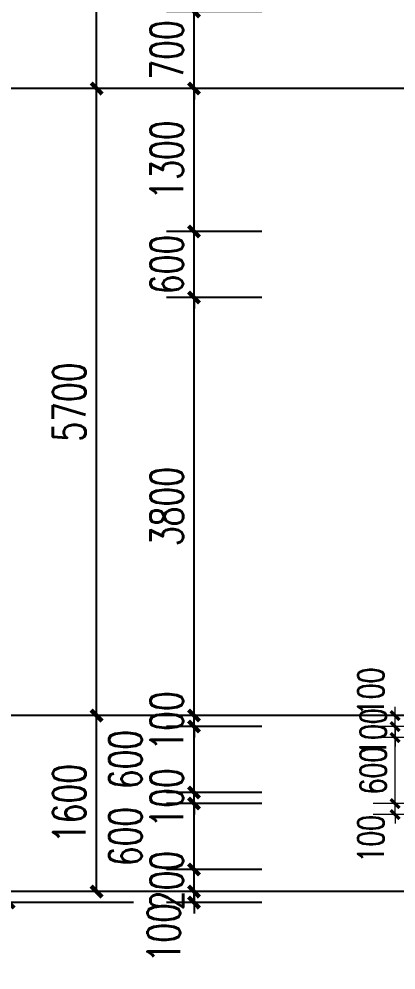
# Model space of a CAD drawing. Extents: x -129588 to 17450, y 1144 to 109436.
# Drawn here: x -48195 to -44764, y 72885 to 81530 of the extents above; entities that cross this region are included whole.
import ezdxf

# ---------------------------------------------------------------- set-up
doc = ezdxf.new("R2010")
doc.units = 0
doc.header["$LTSCALE"] = 1000
doc.header["$MEASUREMENT"] = 0
for name, color, linetype in [('A-第三道尺寸线', 105, 'Continuous'), ('AXIS', 3, 'Continuous'), ('DOTE', 16, 'Continuous')]:
    doc.layers.add(name, color=color, linetype=linetype)
doc.layers.add('A-第四道尺寸线(线脚尺寸)', color=105, linetype='Continuous', lineweight=5)
doc.styles.add('_TCH_DIM_T3', font='SIMPLEX.shx', dxfattribs={"width": 0.705882, "bigfont": 'GBCBIG.shx'})
doc.dimstyles.new('_TCH_ARCH&&100', dxfattribs={"dimtxt": 297.5, "dimasz": 100, "dimexe": 250, "dimexo": 300, "dimgap": 100, "dimtad": 1, "dimdec": 0, "dimzin": 0, "dimdsep": 46, "dimtxsty": '_TCH_DIM_T3', "dimblk": 'ARCHTICK', "dimcen": 0.09, "dimclrt": 7, "dimazin": 2, "dimtfac": 1, "dimtdec": 0, "dimtix": 1, "dimtmove": 2, "dimatfit": 3, "dimfxl": 0, "dimtolj": 1, "dimtzin": 0, "dimarcsym": 0})
doc.dimstyles.new('_TCH_ARCH&&80', dxfattribs={"dimtxt": 238, "dimasz": 80, "dimexe": 200, "dimexo": 240, "dimgap": 80, "dimtad": 1, "dimdec": 0, "dimzin": 0, "dimdsep": 46, "dimtxsty": '_TCH_DIM_T3', "dimblk": 'ARCHTICK', "dimcen": 0.09, "dimclrt": 7, "dimazin": 2, "dimtfac": 1, "dimtdec": 0, "dimtix": 1, "dimtmove": 2, "dimatfit": 3, "dimfxl": 0, "dimtolj": 1, "dimtzin": 0, "dimarcsym": 0})

# ---------------------------------------------------------------- blocks, each defined once
blk = doc.blocks.new('zhouxianssceng0329')
at = {"layer": 'DOTE'}
for p, q in [((5501.3, 140298.2), (-44988.6, 140298.2)), ((5501.3, 134598.2), (-44988.6, 134598.2)), ((5501.3, 132998.2), (-44988.6, 132998.2))]:
    blk.add_line(p, q, dxfattribs=at)
blk = doc.blocks.new('_ArchTick')
at = {"color": 0, "linetype": 'ByBlock', "const_width": 0.4}
blk.add_lwpolyline([(-0.5, -0.5), (0.5, 0.5)], dxfattribs=at)
blk = doc.blocks.new('*D1603')
at = {"layer": 'A-第四道尺寸线(线脚尺寸)', "color": 0, "lineweight": -2, "transparency": 16777216}
for p, q in [((-44772.3, 75198.2), (-44772.3, 75278.2)), ((-44553.7, 75198.2), (-44972.3, 75198.2)), ((-44772.3, 75098.2), (-44772.3, 75198.2)), ((-44553.7, 75098.2), (-44972.3, 75098.2)), ((-44772.3, 75098.2), (-44772.3, 75018.2))]:
    blk.add_line(p, q, dxfattribs=at)
at = {"layer": 'Defpoints', "color": 0, "transparency": 16777216}
for p in [(-44772.3, 75198.2), (-44313.7, 75198.2), (-44313.7, 75098.2)]:
    blk.add_point(p, dxfattribs=at)
at = {"layer": 'A-第四道尺寸线(线脚尺寸)', "color": 0, "lineweight": -2, "transparency": 16777216, "xscale": 80, "yscale": 80, "zscale": 80}
for p, rotation in [((-44772.3, 75198.2), 270), ((-44772.3, 75098.2), 90)]:
    blk.add_blockref('_ArchTick', p, dxfattribs=dict(at, rotation=rotation))
at = {"layer": 'A-第四道尺寸线(线脚尺寸)', "color": 7, "transparency": 16777216, "insert": (-44992.3, 75418.2), "char_height": 238, "attachment_point": 5, "rotation": 90, "style": '_TCH_DIM_T3'}
blk.add_mtext('\\A1;100', dxfattribs=at)
blk = doc.blocks.new('*D1604')
at = {"layer": 'A-第四道尺寸线(线脚尺寸)', "color": 0, "lineweight": -2, "transparency": 16777216}
for p, q in [((-44772.3, 75098.2), (-44772.3, 75178.2)), ((-44553.7, 75098.2), (-44972.3, 75098.2)), ((-44772.3, 74998.2), (-44772.3, 75098.2)), ((-44553.7, 74998.2), (-44972.3, 74998.2)), ((-44772.3, 74998.2), (-44772.3, 74918.2))]:
    blk.add_line(p, q, dxfattribs=at)
at = {"layer": 'Defpoints', "color": 0, "transparency": 16777216}
for p in [(-44772.3, 75098.2), (-44313.7, 75098.2), (-44313.7, 74998.2)]:
    blk.add_point(p, dxfattribs=at)
at = {"layer": 'A-第四道尺寸线(线脚尺寸)', "color": 0, "lineweight": -2, "transparency": 16777216, "xscale": 80, "yscale": 80, "zscale": 80}
for p, rotation in [((-44772.3, 75098.2), 270), ((-44772.3, 74998.2), 90)]:
    blk.add_blockref('_ArchTick', p, dxfattribs=dict(at, rotation=rotation))
at = {"layer": 'A-第四道尺寸线(线脚尺寸)', "color": 7, "transparency": 16777216, "insert": (-44971.3, 75048.2), "char_height": 238, "attachment_point": 5, "rotation": 90, "style": '_TCH_DIM_T3'}
blk.add_mtext('\\A1;100', dxfattribs=at)
blk = doc.blocks.new('*D1605')
at = {"layer": 'A-第四道尺寸线(线脚尺寸)', "color": 0, "lineweight": -2, "transparency": 16777216}
for p, q in [((-44553.7, 74998.2), (-44972.3, 74998.2)), ((-44772.3, 74398.2), (-44772.3, 74998.2)), ((-44553.7, 74398.2), (-44972.3, 74398.2))]:
    blk.add_line(p, q, dxfattribs=at)
at = {"layer": 'Defpoints', "color": 0, "transparency": 16777216}
for p in [(-44772.3, 74998.2), (-44313.7, 74998.2), (-44313.7, 74398.2)]:
    blk.add_point(p, dxfattribs=at)
at = {"layer": 'A-第四道尺寸线(线脚尺寸)', "color": 0, "lineweight": -2, "transparency": 16777216, "xscale": 80, "yscale": 80, "zscale": 80}
for p, rotation in [((-44772.3, 74998.2), 90), ((-44772.3, 74398.2), 270)]:
    blk.add_blockref('_ArchTick', p, dxfattribs=dict(at, rotation=rotation))
at = {"layer": 'A-第四道尺寸线(线脚尺寸)', "color": 7, "transparency": 16777216, "insert": (-44971.3, 74698.2), "char_height": 238, "attachment_point": 5, "rotation": 90, "style": '_TCH_DIM_T3'}
blk.add_mtext('\\A1;600', dxfattribs=at)
blk = doc.blocks.new('*D1606')
at = {"layer": 'A-第四道尺寸线(线脚尺寸)', "color": 0, "lineweight": -2, "transparency": 16777216}
for p, q in [((-44772.3, 74398.2), (-44772.3, 74478.2)), ((-44553.7, 74398.2), (-44972.3, 74398.2)), ((-44772.3, 74298.2), (-44772.3, 74398.2)), ((-44553.7, 74298.2), (-44972.3, 74298.2)), ((-44772.3, 74298.2), (-44772.3, 74218.2))]:
    blk.add_line(p, q, dxfattribs=at)
at = {"layer": 'Defpoints', "color": 0, "transparency": 16777216}
for p in [(-44772.3, 74398.2), (-44313.7, 74398.2), (-44313.7, 74298.2)]:
    blk.add_point(p, dxfattribs=at)
at = {"layer": 'A-第四道尺寸线(线脚尺寸)', "color": 0, "lineweight": -2, "transparency": 16777216, "xscale": 80, "yscale": 80, "zscale": 80}
for p, rotation in [((-44772.3, 74398.2), 270), ((-44772.3, 74298.2), 90)]:
    blk.add_blockref('_ArchTick', p, dxfattribs=dict(at, rotation=rotation))
at = {"layer": 'A-第四道尺寸线(线脚尺寸)', "color": 7, "transparency": 16777216, "insert": (-44992.3, 74078.2), "char_height": 238, "attachment_point": 5, "rotation": 90, "style": '_TCH_DIM_T3'}
blk.add_mtext('\\A1;100', dxfattribs=at)
blk = doc.blocks.new('*D693')
at = {"layer": 'A-第三道尺寸线', "color": 0, "lineweight": -2, "transparency": 16777216}
for p, q in [((-46602.2, 81598.2), (-46602.2, 81698.2)), ((-45984.3, 81598.2), (-46852.2, 81598.2)), ((-46602.2, 80898.2), (-46602.2, 81598.2)), ((-45984.3, 80898.2), (-46852.2, 80898.2)), ((-46602.2, 80898.2), (-46602.2, 80798.2))]:
    blk.add_line(p, q, dxfattribs=at)
at = {"layer": 'Defpoints', "color": 0, "transparency": 16777216}
for p in [(-46602.2, 81598.2), (-45684.3, 81598.2), (-45684.3, 80898.2)]:
    blk.add_point(p, dxfattribs=at)
at = {"layer": 'A-第三道尺寸线', "color": 0, "lineweight": -2, "transparency": 16777216, "xscale": 100, "yscale": 100, "zscale": 100}
for p, rotation in [((-46602.2, 81598.2), 270), ((-46602.2, 80898.2), 90)]:
    blk.add_blockref('_ArchTick', p, dxfattribs=dict(at, rotation=rotation))
at = {"layer": 'A-第三道尺寸线', "color": 7, "transparency": 16777216, "insert": (-46851, 81248.2), "char_height": 297.5, "attachment_point": 5, "rotation": 90, "style": '_TCH_DIM_T3'}
blk.add_mtext('\\A1;700', dxfattribs=at)
blk = doc.blocks.new('*D694')
at = {"layer": 'A-第三道尺寸线', "color": 0, "lineweight": -2, "transparency": 16777216}
for p, q in [((-45984.3, 80898.2), (-46852.2, 80898.2)), ((-46602.2, 79598.2), (-46602.2, 80898.2)), ((-45984.3, 79598.2), (-46852.2, 79598.2))]:
    blk.add_line(p, q, dxfattribs=at)
at = {"layer": 'Defpoints', "color": 0, "transparency": 16777216}
for p in [(-46602.2, 80898.2), (-45684.3, 80898.2), (-45684.3, 79598.2)]:
    blk.add_point(p, dxfattribs=at)
at = {"layer": 'A-第三道尺寸线', "color": 0, "lineweight": -2, "transparency": 16777216, "xscale": 100, "yscale": 100, "zscale": 100}
for p, rotation in [((-46602.2, 80898.2), 90), ((-46602.2, 79598.2), 270)]:
    blk.add_blockref('_ArchTick', p, dxfattribs=dict(at, rotation=rotation))
at = {"layer": 'A-第三道尺寸线', "color": 7, "transparency": 16777216, "insert": (-46851, 80248.2), "char_height": 297.5, "attachment_point": 5, "rotation": 90, "style": '_TCH_DIM_T3'}
blk.add_mtext('\\A1;1300', dxfattribs=at)
blk = doc.blocks.new('*D695')
at = {"layer": 'A-第三道尺寸线', "color": 0, "lineweight": -2, "transparency": 16777216}
for p, q in [((-46602.2, 79598.2), (-46602.2, 79698.2)), ((-45984.3, 79598.2), (-46852.2, 79598.2)), ((-46602.2, 78998.2), (-46602.2, 79598.2)), ((-45984.3, 78998.2), (-46852.2, 78998.2)), ((-46602.2, 78998.2), (-46602.2, 78898.2))]:
    blk.add_line(p, q, dxfattribs=at)
at = {"layer": 'Defpoints', "color": 0, "transparency": 16777216}
for p in [(-46602.2, 79598.2), (-45684.3, 79598.2), (-45684.3, 78998.2)]:
    blk.add_point(p, dxfattribs=at)
at = {"layer": 'A-第三道尺寸线', "color": 0, "lineweight": -2, "transparency": 16777216, "xscale": 100, "yscale": 100, "zscale": 100}
for p, rotation in [((-46602.2, 79598.2), 270), ((-46602.2, 78998.2), 90)]:
    blk.add_blockref('_ArchTick', p, dxfattribs=dict(at, rotation=rotation))
at = {"layer": 'A-第三道尺寸线', "color": 7, "transparency": 16777216, "insert": (-46851, 79298.2), "char_height": 297.5, "attachment_point": 5, "rotation": 90, "style": '_TCH_DIM_T3'}
blk.add_mtext('\\A1;600', dxfattribs=at)
blk = doc.blocks.new('*D696')
at = {"layer": 'A-第三道尺寸线', "color": 0, "lineweight": -2, "transparency": 16777216}
for p, q in [((-45984.3, 78998.2), (-46852.2, 78998.2)), ((-46602.2, 75198.2), (-46602.2, 78998.2)), ((-45984.3, 75198.2), (-46852.2, 75198.2))]:
    blk.add_line(p, q, dxfattribs=at)
at = {"layer": 'Defpoints', "color": 0, "transparency": 16777216}
for p in [(-46602.2, 78998.2), (-45684.3, 78998.2), (-45684.3, 75198.2)]:
    blk.add_point(p, dxfattribs=at)
at = {"layer": 'A-第三道尺寸线', "color": 0, "lineweight": -2, "transparency": 16777216, "xscale": 100, "yscale": 100, "zscale": 100}
for p, rotation in [((-46602.2, 78998.2), 90), ((-46602.2, 75198.2), 270)]:
    blk.add_blockref('_ArchTick', p, dxfattribs=dict(at, rotation=rotation))
at = {"layer": 'A-第三道尺寸线', "color": 7, "transparency": 16777216, "insert": (-46851, 77098.2), "char_height": 297.5, "attachment_point": 5, "rotation": 90, "style": '_TCH_DIM_T3'}
blk.add_mtext('\\A1;3800', dxfattribs=at)
blk = doc.blocks.new('*D697')
at = {"layer": 'A-第三道尺寸线', "color": 0, "lineweight": -2, "transparency": 16777216}
for p, q in [((-46602.2, 75198.2), (-46602.2, 75298.2)), ((-45984.3, 75198.2), (-46852.2, 75198.2)), ((-46602.2, 75098.2), (-46602.2, 75198.2)), ((-45984.3, 75098.2), (-46852.2, 75098.2)), ((-46602.2, 75098.2), (-46602.2, 74998.2))]:
    blk.add_line(p, q, dxfattribs=at)
at = {"layer": 'Defpoints', "color": 0, "transparency": 16777216}
for p in [(-46602.2, 75198.2), (-45684.3, 75198.2), (-45684.3, 75098.2)]:
    blk.add_point(p, dxfattribs=at)
at = {"layer": 'A-第三道尺寸线', "color": 0, "lineweight": -2, "transparency": 16777216, "xscale": 100, "yscale": 100, "zscale": 100}
for p, rotation in [((-46602.2, 75198.2), 270), ((-46602.2, 75098.2), 90)]:
    blk.add_blockref('_ArchTick', p, dxfattribs=dict(at, rotation=rotation))
at = {"layer": 'A-第三道尺寸线', "color": 7, "transparency": 16777216, "insert": (-46851, 75148.2), "char_height": 297.5, "attachment_point": 5, "rotation": 90, "style": '_TCH_DIM_T3'}
blk.add_mtext('\\A1;100', dxfattribs=at)
blk = doc.blocks.new('*D698')
at = {"layer": 'A-第三道尺寸线', "color": 0, "lineweight": -2, "transparency": 16777216}
for p, q in [((-45984.3, 75098.2), (-46852.2, 75098.2)), ((-46602.2, 74498.2), (-46602.2, 75098.2)), ((-45984.3, 74498.2), (-46852.2, 74498.2))]:
    blk.add_line(p, q, dxfattribs=at)
at = {"layer": 'Defpoints', "color": 0, "transparency": 16777216}
for p in [(-46602.2, 75098.2), (-45684.3, 75098.2), (-45684.3, 74498.2)]:
    blk.add_point(p, dxfattribs=at)
at = {"layer": 'A-第三道尺寸线', "color": 0, "lineweight": -2, "transparency": 16777216, "xscale": 100, "yscale": 100, "zscale": 100}
for p, rotation in [((-46602.2, 75098.2), 90), ((-46602.2, 74498.2), 270)]:
    blk.add_blockref('_ArchTick', p, dxfattribs=dict(at, rotation=rotation))
at = {"layer": 'A-第三道尺寸线', "color": 7, "transparency": 16777216, "insert": (-47227.2, 74798.2), "char_height": 297.5, "attachment_point": 5, "rotation": 90, "style": '_TCH_DIM_T3'}
blk.add_mtext('\\A1;600', dxfattribs=at)
blk = doc.blocks.new('*D699')
at = {"layer": 'A-第三道尺寸线', "color": 0, "lineweight": -2, "transparency": 16777216}
for p, q in [((-46602.2, 74498.2), (-46602.2, 74598.2)), ((-45984.3, 74498.2), (-46852.2, 74498.2)), ((-46602.2, 74398.2), (-46602.2, 74498.2)), ((-45984.3, 74398.2), (-46852.2, 74398.2)), ((-46602.2, 74398.2), (-46602.2, 74298.2))]:
    blk.add_line(p, q, dxfattribs=at)
at = {"layer": 'Defpoints', "color": 0, "transparency": 16777216}
for p in [(-46602.2, 74498.2), (-45684.3, 74498.2), (-45684.3, 74398.2)]:
    blk.add_point(p, dxfattribs=at)
at = {"layer": 'A-第三道尺寸线', "color": 0, "lineweight": -2, "transparency": 16777216, "xscale": 100, "yscale": 100, "zscale": 100}
for p, rotation in [((-46602.2, 74498.2), 270), ((-46602.2, 74398.2), 90)]:
    blk.add_blockref('_ArchTick', p, dxfattribs=dict(at, rotation=rotation))
at = {"layer": 'A-第三道尺寸线', "color": 7, "transparency": 16777216, "insert": (-46851, 74448.2), "char_height": 297.5, "attachment_point": 5, "rotation": 90, "style": '_TCH_DIM_T3'}
blk.add_mtext('\\A1;100', dxfattribs=at)
blk = doc.blocks.new('*D700')
at = {"layer": 'A-第三道尺寸线', "color": 0, "lineweight": -2, "transparency": 16777216}
for p, q in [((-45984.3, 74398.2), (-46852.2, 74398.2)), ((-46602.2, 73798.2), (-46602.2, 74398.2)), ((-45984.3, 73798.2), (-46852.2, 73798.2))]:
    blk.add_line(p, q, dxfattribs=at)
at = {"layer": 'Defpoints', "color": 0, "transparency": 16777216}
for p in [(-46602.2, 74398.2), (-45684.3, 74398.2), (-45684.3, 73798.2)]:
    blk.add_point(p, dxfattribs=at)
at = {"layer": 'A-第三道尺寸线', "color": 0, "lineweight": -2, "transparency": 16777216, "xscale": 100, "yscale": 100, "zscale": 100}
for p, rotation in [((-46602.2, 74398.2), 90), ((-46602.2, 73798.2), 270)]:
    blk.add_blockref('_ArchTick', p, dxfattribs=dict(at, rotation=rotation))
at = {"layer": 'A-第三道尺寸线', "color": 7, "transparency": 16777216, "insert": (-47227.2, 74098.2), "char_height": 297.5, "attachment_point": 5, "rotation": 90, "style": '_TCH_DIM_T3'}
blk.add_mtext('\\A1;600', dxfattribs=at)
blk = doc.blocks.new('*D701')
at = {"layer": 'A-第三道尺寸线', "color": 0, "lineweight": -2, "transparency": 16777216}
for p, q in [((-46602.2, 73798.2), (-46602.2, 73898.2)), ((-45984.3, 73798.2), (-46852.2, 73798.2)), ((-46602.2, 73598.2), (-46602.2, 73798.2)), ((-45984.3, 73598.2), (-46852.2, 73598.2)), ((-46602.2, 73598.2), (-46602.2, 73498.2))]:
    blk.add_line(p, q, dxfattribs=at)
at = {"layer": 'Defpoints', "color": 0, "transparency": 16777216}
for p in [(-46602.2, 73798.2), (-45684.3, 73798.2), (-45684.3, 73598.2)]:
    blk.add_point(p, dxfattribs=at)
at = {"layer": 'A-第三道尺寸线', "color": 0, "lineweight": -2, "transparency": 16777216, "xscale": 100, "yscale": 100, "zscale": 100}
for p, rotation in [((-46602.2, 73798.2), 270), ((-46602.2, 73598.2), 90)]:
    blk.add_blockref('_ArchTick', p, dxfattribs=dict(at, rotation=rotation))
at = {"layer": 'A-第三道尺寸线', "color": 7, "transparency": 16777216, "insert": (-46851, 73698.2), "char_height": 297.5, "attachment_point": 5, "rotation": 90, "style": '_TCH_DIM_T3'}
blk.add_mtext('\\A1;200', dxfattribs=at)
blk = doc.blocks.new('*D702')
at = {"layer": 'A-第三道尺寸线', "color": 0, "lineweight": -2, "transparency": 16777216}
for p, q in [((-46602.2, 73598.2), (-46602.2, 73698.2)), ((-45984.3, 73598.2), (-46852.2, 73598.2)), ((-46602.2, 73498.2), (-46602.2, 73598.2)), ((-45984.3, 73498.2), (-46852.2, 73498.2)), ((-46602.2, 73498.2), (-46602.2, 73398.2))]:
    blk.add_line(p, q, dxfattribs=at)
at = {"layer": 'Defpoints', "color": 0, "transparency": 16777216}
for p in [(-46602.2, 73598.2), (-45684.3, 73598.2), (-45684.3, 73498.2)]:
    blk.add_point(p, dxfattribs=at)
at = {"layer": 'A-第三道尺寸线', "color": 0, "lineweight": -2, "transparency": 16777216, "xscale": 100, "yscale": 100, "zscale": 100}
for p, rotation in [((-46602.2, 73598.2), 270), ((-46602.2, 73498.2), 90)]:
    blk.add_blockref('_ArchTick', p, dxfattribs=dict(at, rotation=rotation))
at = {"layer": 'A-第三道尺寸线', "color": 7, "transparency": 16777216, "insert": (-46877.2, 73223.2), "char_height": 297.5, "attachment_point": 5, "rotation": 90, "style": '_TCH_DIM_T3'}
blk.add_mtext('\\A1;100', dxfattribs=at)
blk = doc.blocks.new('*D838')
at = {"layer": 'AXIS', "color": 0, "lineweight": -2, "transparency": 16777216}
for p, q in [((-45288.6, 75198.2), (-47738.6, 75198.2)), ((-47488.6, 73598.2), (-47488.6, 75198.2)), ((-45288.6, 73598.2), (-47738.6, 73598.2))]:
    blk.add_line(p, q, dxfattribs=at)
at = {"layer": 'Defpoints', "color": 0, "transparency": 16777216}
for p in [(-47488.6, 75198.2), (-44988.6, 75198.2), (-44988.6, 73598.2)]:
    blk.add_point(p, dxfattribs=at)
at = {"layer": 'AXIS', "color": 0, "lineweight": -2, "transparency": 16777216, "xscale": 100, "yscale": 100, "zscale": 100}
for p, rotation in [((-47488.6, 75198.2), 90), ((-47488.6, 73598.2), 270)]:
    blk.add_blockref('_ArchTick', p, dxfattribs=dict(at, rotation=rotation))
at = {"layer": 'AXIS', "color": 7, "transparency": 16777216, "insert": (-47737.3, 74398.2), "char_height": 297.5, "attachment_point": 5, "rotation": 90, "style": '_TCH_DIM_T3'}
blk.add_mtext('\\A1;1600', dxfattribs=at)
blk = doc.blocks.new('*D839')
at = {"layer": 'AXIS', "color": 0, "lineweight": -2, "transparency": 16777216}
for p, q in [((-45288.6, 80898.2), (-47738.6, 80898.2)), ((-47488.6, 75198.2), (-47488.6, 80898.2)), ((-45288.6, 75198.2), (-47738.6, 75198.2))]:
    blk.add_line(p, q, dxfattribs=at)
at = {"layer": 'Defpoints', "color": 0, "transparency": 16777216}
for p in [(-47488.6, 80898.2), (-44988.6, 80898.2), (-44988.6, 75198.2)]:
    blk.add_point(p, dxfattribs=at)
at = {"layer": 'AXIS', "color": 0, "lineweight": -2, "transparency": 16777216, "xscale": 100, "yscale": 100, "zscale": 100}
for p, rotation in [((-47488.6, 80898.2), 90), ((-47488.6, 75198.2), 270)]:
    blk.add_blockref('_ArchTick', p, dxfattribs=dict(at, rotation=rotation))
at = {"layer": 'AXIS', "color": 7, "transparency": 16777216, "insert": (-47737.3, 78048.2), "char_height": 297.5, "attachment_point": 5, "rotation": 90, "style": '_TCH_DIM_T3'}
blk.add_mtext('\\A1;5700', dxfattribs=at)
blk = doc.blocks.new('*D840')
at = {"layer": 'AXIS', "color": 0, "lineweight": -2, "transparency": 16777216}
for p, q in [((-45288.6, 83898.2), (-47738.6, 83898.2)), ((-47488.6, 80898.2), (-47488.6, 83898.2)), ((-45288.6, 80898.2), (-47738.6, 80898.2))]:
    blk.add_line(p, q, dxfattribs=at)
at = {"layer": 'Defpoints', "color": 0, "transparency": 16777216}
for p in [(-47488.6, 83898.2), (-44988.6, 83898.2), (-44988.6, 80898.2)]:
    blk.add_point(p, dxfattribs=at)
at = {"layer": 'AXIS', "color": 0, "lineweight": -2, "transparency": 16777216, "xscale": 100, "yscale": 100, "zscale": 100}
for p, rotation in [((-47488.6, 83898.2), 90), ((-47488.6, 80898.2), 270)]:
    blk.add_blockref('_ArchTick', p, dxfattribs=dict(at, rotation=rotation))
at = {"layer": 'AXIS', "color": 7, "transparency": 16777216, "insert": (-47737.3, 82398.2), "char_height": 297.5, "attachment_point": 5, "rotation": 90, "style": '_TCH_DIM_T3'}
blk.add_mtext('\\A1;3000', dxfattribs=at)
blk = doc.blocks.new('*D846')
at = {"layer": 'AXIS', "color": 0, "lineweight": -2, "transparency": 16777216}
for p, q in [((-47152.2, 96098.2), (-48538.6, 96098.2)), ((-48288.6, 73498.2), (-48288.6, 96098.2)), ((-47152.2, 73498.2), (-48538.6, 73498.2))]:
    blk.add_line(p, q, dxfattribs=at)
at = {"layer": 'Defpoints', "color": 0, "transparency": 16777216}
for p in [(-48288.6, 96098.2), (-46852.2, 96098.2), (-46852.2, 73498.2)]:
    blk.add_point(p, dxfattribs=at)
at = {"layer": 'AXIS', "color": 0, "lineweight": -2, "transparency": 16777216, "xscale": 100, "yscale": 100, "zscale": 100}
for p, rotation in [((-48288.6, 96098.2), 90), ((-48288.6, 73498.2), 270)]:
    blk.add_blockref('_ArchTick', p, dxfattribs=dict(at, rotation=rotation))
at = {"layer": 'AXIS', "color": 7, "transparency": 16777216, "insert": (-48537.3, 84798.2), "char_height": 297.5, "attachment_point": 5, "rotation": 90, "style": '_TCH_DIM_T3'}
blk.add_mtext('\\A1;22600', dxfattribs=at)
blk = doc.blocks.new('34cengxianjiao0427')
at = {"layer": 'A-第四道尺寸线(线脚尺寸)'}
for base, p1, p2, picture, middle in [((-44772.3, 75198.2), (-44313.7, 75098.2), (-44313.7, 75198.2), '*D1603', (-44992.3, 75418.2)), ((-44772.3, 74398.2), (-44313.7, 74298.2), (-44313.7, 74398.2), '*D1606', (-44992.3, 74078.2))]:
    dim = blk.add_linear_dim(base=base, p1=p1, p2=p2, angle=90, dimstyle='_TCH_ARCH&&80', dxfattribs=at)
    dim.commit()
    dim.dimension.update_dxf_attribs({"geometry": picture, "text_midpoint": middle, "dimtype": 161})
for p1, p2, picture, middle in [((-44313.7, 74998.2), (-44313.7, 75098.2), '*D1604', (-44971.3, 75048.2)), ((-44313.7, 74398.2), (-44313.7, 74998.2), '*D1605', (-44971.3, 74698.2))]:
    dim = blk.add_aligned_dim(p1=p1, p2=p2, distance=458.6, dimstyle='_TCH_ARCH&&80', dxfattribs=at)
    dim.commit()
    dim.dimension.update_dxf_attribs({"geometry": picture, "text_midpoint": middle})

msp = doc.modelspace()

# ---------------------------------------------------------------- linework, layer by layer
at = {"layer": 'AXIS'}
for p, q in [((-44988.6, 80898.2), (-48988.6, 80898.2)), ((-44988.6, 75198.2), (-48988.6, 75198.2)), ((-44988.6, 73598.2), (-48988.6, 73598.2))]:
    msp.add_line(p, q, dxfattribs=at)

# ---------------------------------------------------------------- block references
msp.add_blockref('zhouxianssceng0329', (0, -59400))
at = {"layer": 'A-第四道尺寸线(线脚尺寸)'}
msp.add_blockref('34cengxianjiao0427', (0, 0), dxfattribs=at)

# ---------------------------------------------------------------- dimensions: what is measured, and where the dimension line sits
at = {"layer": 'A-第三道尺寸线'}
for p1, p2, picture, middle in [((-45684.3, 80898.2), (-45684.3, 81598.2), '*D693', (-46851, 81248.2)), ((-45684.3, 79598.2), (-45684.3, 80898.2), '*D694', (-46851, 80248.2)), ((-45684.3, 78998.2), (-45684.3, 79598.2), '*D695', (-46851, 79298.2)), ((-45684.3, 75198.2), (-45684.3, 78998.2), '*D696', (-46851, 77098.2)), ((-45684.3, 75098.2), (-45684.3, 75198.2), '*D697', (-46851, 75148.2)), ((-45684.3, 74398.2), (-45684.3, 74498.2), '*D699', (-46851, 74448.2)), ((-45684.3, 73598.2), (-45684.3, 73798.2), '*D701', (-46851, 73698.2))]:
    dim = msp.add_aligned_dim(p1=p1, p2=p2, distance=917.9, dimstyle='_TCH_ARCH&&100', dxfattribs=at)
    dim.commit()
    dim.dimension.update_dxf_attribs({"geometry": picture, "text_midpoint": middle})
for base, p1, p2, picture, middle in [((-46602.2, 75098.2), (-45684.3, 74498.2), (-45684.3, 75098.2), '*D698', (-47227.2, 74798.2)), ((-46602.2, 74398.2), (-45684.3, 73798.2), (-45684.3, 74398.2), '*D700', (-47227.2, 74098.2)), ((-46602.2, 73598.2), (-45684.3, 73498.2), (-45684.3, 73598.2), '*D702', (-46877.2, 73223.2))]:
    dim = msp.add_linear_dim(base=base, p1=p1, p2=p2, angle=90, dimstyle='_TCH_ARCH&&100', dxfattribs=at)
    dim.commit()
    dim.dimension.update_dxf_attribs({"geometry": picture, "text_midpoint": middle, "dimtype": 129})
at = {"layer": 'AXIS'}
for p1, p2, distance, picture, middle in [((-46852.2, 73498.2), (-46852.2, 96098.2), 1436.3, '*D846', (-48537.3, 84798.2)), ((-44988.6, 80898.2), (-44988.6, 83898.2), 2500, '*D840', (-47737.3, 82398.2)), ((-44988.6, 75198.2), (-44988.6, 80898.2), 2500, '*D839', (-47737.3, 78048.2)), ((-44988.6, 73598.2), (-44988.6, 75198.2), 2500, '*D838', (-47737.3, 74398.2))]:
    dim = msp.add_aligned_dim(p1=p1, p2=p2, distance=distance, dimstyle='_TCH_ARCH&&100', dxfattribs=at)
    dim.commit()
    dim.dimension.update_dxf_attribs({"geometry": picture, "text_midpoint": middle})

doc.saveas('drawing.dxf')
